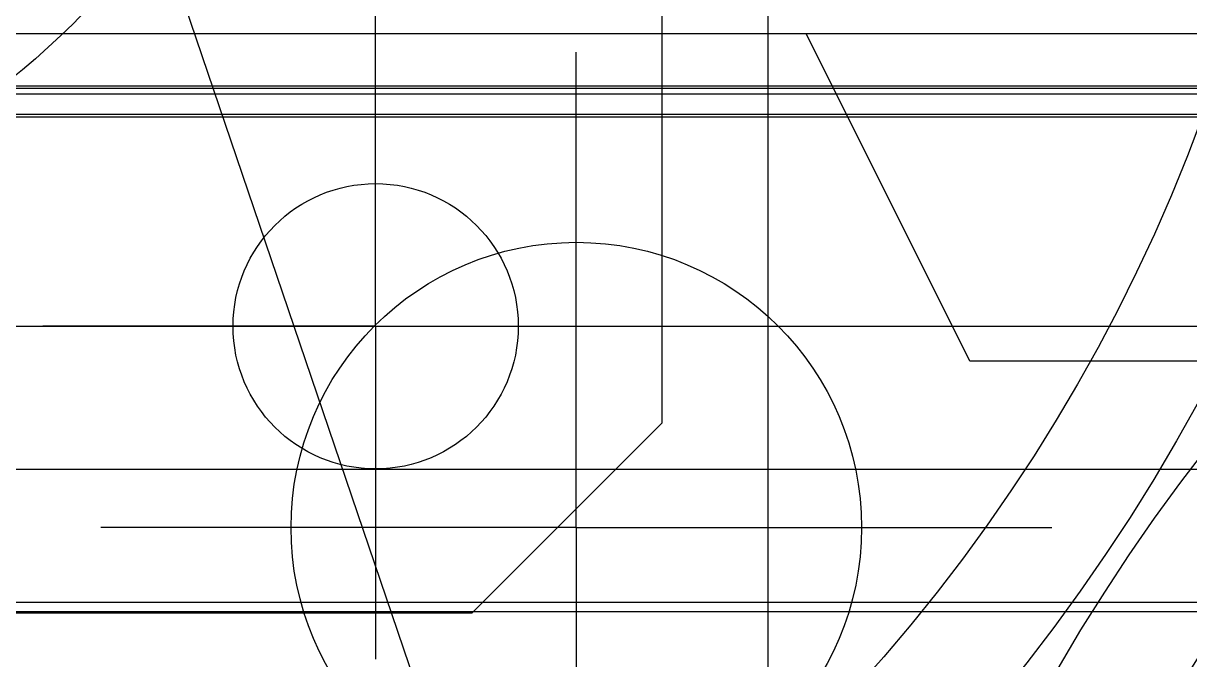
# Model space of a CAD drawing. Extents: x -381 to 213, y -63 to 250.
# Drawn here: x -113.26 to -101, y 0.62 to 7.31 of the extents above; entities that cross this region are included whole.
import ezdxf

# ---------------------------------------------------------------- set-up
doc = ezdxf.new("R2010")
doc.units = 0
doc.header["$MEASUREMENT"] = 0
for name, pattern in [('K5LT65535', [0]), ('K5LT_AXLED', [19.5, 15, -1.5, 1.5, -1.5]), ('K5LT_BASIC', [0])]:
    doc.linetypes.add(name, pattern=pattern)
doc.layers.add('Системный слой', color=7, linetype='Continuous')

# ---------------------------------------------------------------- blocks, each defined once
blk = doc.blocks.new('*U')
at = {"layer": 'Системный слой', "color": 5, "linetype": 'K5LT_BASIC'}
for p, q in [((-41.505, 21.831), (-41.505, -22.169)), ((-42.617, -3.821), (-42.617, 15.179)), ((156.17, 1.223), (-168.83, 1.223)), ((-168.83, -0.277), (156.17, -0.277)), ((-44.617, -5.821), (-42.617, -3.821)), ((-63.617, -5.821), (-44.617, -5.821)), ((-41.505, -22.169), (43.495, -22.169)), ((43.495, -22.17), (-41.505, -22.17)), ((-41.505, -27.611), (43.495, -27.611))]:
    blk.add_line(p, q, dxfattribs=at)
at = {"layer": 'Системный слой', "color": 30, "linetype": 'K5LT_AXLED'}
for p, q in [((-45.631, -2.806), (-45.631, 0.694)), ((104.62, -4.625), (104.62, 0.375)), ((104.62, -4.625), (104.62, 0.375)), ((-45.631, -2.806), (-49.131, -2.806)), ((-45.631, -2.806), (-42.131, -2.806)), ((-45.631, -2.806), (-45.631, -6.306)), ((104.62, -4.625), (99.62, -4.625)), ((104.62, -4.625), (99.62, -4.625)), ((104.62, -4.625), (109.62, -4.625)), ((104.62, -4.625), (104.62, -9.625)), ((104.62, -4.625), (109.62, -4.625)), ((104.62, -4.625), (104.62, -9.625))]:
    blk.add_line(p, q, dxfattribs=at)
blk = doc.blocks.new('*F')
at = {"layer": 'Системный слой', "color": 5, "linetype": 'K5LT65535'}
for points in [[(61.31, -34.166), (-32.345, -34.121), (-47.082, -29.094), (-58.662, -6.988), (-60.958, -2.49), (-65.073, -0.385), (-75.983, 2.103), (-86.605, 2.103), (-95.888, 2.103), (-104.022, -0.385), (-108.998, -5.361), (-114.262, -13.687), (-130.243, -13.687), (-130.243, 12.152), (-51.58, 12.152), (-42.01, -15.983), (-39.427, -18.567), (-35.886, -20.385), (-31.867, -21.534), (54.835, -21.534), (57.084, -19.285), (57.084, 15.692), (64.596, 15.692), (64.622, 7.622)], [(20.671, -21.534), (19.427, -24.979), (-6.794, -24.979), (-8.516, -21.534)]]:
    blk.add_lwpolyline(points, dxfattribs=at)
at = {"layer": 'Системный слой', "color": 5, "linetype": 'K5LT_BASIC'}
for centre, radius in [((94.013, 5.981), 62.534), ((94.013, 5.981), 62.534), ((94.013, 5.981), 37.817), ((94.013, 5.981), 37.817), ((94.013, 5.981), 31.192), ((94.013, 5.981), 31.192), ((94.013, 5.982), 29.543), ((94.013, 5.982), 29.543), ((-54.117, 5.679), 7.5), ((-54.117, 5.679), 6), ((-21.536, -16.111), 19.5), ((-21.536, -16.111), 18.3), ((-45.631, -2.806), 1.5), ((104.62, -4.625), 3), ((104.62, -4.625), 3)]:
    blk.add_circle(centre, radius, dxfattribs=at)
at = {"layer": 'Системный слой'}
blk.add_blockref('*U', (0, 0), dxfattribs=at)
blk.add_blockref('*U', (0, 0), dxfattribs=at)
blk.add_blockref('*U', (0, 0), dxfattribs=at)
blk.add_blockref('*U', (0, 0), dxfattribs=at)
blk.add_blockref('*U', (0, 0), dxfattribs=at)
blk.add_blockref('*U', (0, 0), dxfattribs=at)
blk.add_blockref('*U', (0, 0), dxfattribs=at)
blk.add_blockref('*U', (0, 0), dxfattribs=at)
blk.add_blockref('*U', (0, 0), dxfattribs=at)
blk.add_blockref('*U', (0, 0), dxfattribs=at)
blk.add_blockref('*U', (0, 0), dxfattribs=at)
blk.add_blockref('*U', (0, 0), dxfattribs=at)
blk.add_blockref('*U', (0, 0), dxfattribs=at)
blk.add_blockref('*U', (0, 0), dxfattribs=at)
blk.add_blockref('*U', (0, 0), dxfattribs=at)
blk.add_blockref('*U', (0, 0), dxfattribs=at)
blk.add_blockref('*U', (0, 0), dxfattribs=at)
blk.add_blockref('*U', (0, 0), dxfattribs=at)
blk.add_blockref('*U', (0, 0), dxfattribs=at)
blk.add_blockref('*U', (0, 0), dxfattribs=at)
blk.add_blockref('*U', (0, 0), dxfattribs=at)
blk.add_blockref('*U', (0, 0), dxfattribs=at)
blk.add_blockref('*U', (0, 0), dxfattribs=at)
blk.add_blockref('*U', (0, 0), dxfattribs=at)
blk.add_blockref('*U', (0, 0), dxfattribs=at)
blk.add_blockref('*U', (0, 0), dxfattribs=at)
blk.add_blockref('*U', (0, 0), dxfattribs=at)
blk.add_blockref('*U', (0, 0), dxfattribs=at)
blk.add_blockref('*U', (0, 0), dxfattribs=at)
blk.add_blockref('*U', (0, 0), dxfattribs=at)
blk.add_blockref('*U', (0, 0), dxfattribs=at)
blk.add_blockref('*U', (0, 0), dxfattribs=at)
blk.add_blockref('*U', (0, 0), dxfattribs=at)
blk.add_blockref('*U', (0, 0), dxfattribs=at)
blk.add_blockref('*U', (0, 0), dxfattribs=at)
blk.add_blockref('*U', (0, 0), dxfattribs=at)
blk.add_blockref('*U', (0, 0), dxfattribs=at)
blk.add_blockref('*U', (0, 0), dxfattribs=at)
blk.add_blockref('*U', (0, 0), dxfattribs=at)
blk.add_blockref('*U', (0, 0), dxfattribs=at)
blk.add_blockref('*U', (0, 0), dxfattribs=at)
blk.add_blockref('*U', (0, 0), dxfattribs=at)
blk.add_blockref('*U', (0, 0), dxfattribs=at)
blk.add_blockref('*U', (0, 0), dxfattribs=at)
blk.add_blockref('*U', (0, 0), dxfattribs=at)
blk.add_blockref('*U', (0, 0), dxfattribs=at)
blk.add_blockref('*U', (0, 0), dxfattribs=at)
blk.add_blockref('*U', (0, 0), dxfattribs=at)
blk.add_blockref('*U', (0, 0), dxfattribs=at)
blk.add_blockref('*U', (0, 0), dxfattribs=at)
blk.add_blockref('*U', (0, 0), dxfattribs=at)
blk.add_blockref('*U', (0, 0), dxfattribs=at)
blk.add_blockref('*U', (0, 0), dxfattribs=at)
blk.add_blockref('*U', (0, 0), dxfattribs=at)
blk.add_blockref('*U', (0, 0), dxfattribs=at)
blk.add_blockref('*U', (0, 0), dxfattribs=at)
blk.add_blockref('*U', (0, 0), dxfattribs=at)
blk.add_blockref('*U', (0, 0), dxfattribs=at)
blk.add_blockref('*U', (0, 0), dxfattribs=at)
blk.add_blockref('*U', (0, 0), dxfattribs=at)
blk.add_blockref('*U', (0, 0), dxfattribs=at)
blk.add_blockref('*U', (0, 0), dxfattribs=at)
blk.add_blockref('*U', (0, 0), dxfattribs=at)
blk.add_blockref('*U', (0, 0), dxfattribs=at)
blk.add_blockref('*U', (0, 0), dxfattribs=at)
blk.add_blockref('*U', (0, 0), dxfattribs=at)
blk.add_blockref('*U', (0, 0), dxfattribs=at)
blk.add_blockref('*U', (0, 0), dxfattribs=at)
blk.add_blockref('*U', (0, 0), dxfattribs=at)
blk.add_blockref('*U', (0, 0), dxfattribs=at)
blk.add_blockref('*U', (0, 0), dxfattribs=at)
blk.add_blockref('*U', (0, 0), dxfattribs=at)
blk.add_blockref('*U', (0, 0), dxfattribs=at)
blk.add_blockref('*U', (0, 0), dxfattribs=at)
blk.add_blockref('*U', (0, 0), dxfattribs=at)
blk.add_blockref('*U', (0, 0), dxfattribs=at)
blk.add_blockref('*U', (0, 0), dxfattribs=at)
blk.add_blockref('*U', (0, 0), dxfattribs=at)
blk.add_blockref('*U', (0, 0), dxfattribs=at)
blk.add_blockref('*U', (0, 0), dxfattribs=at)
blk.add_blockref('*U', (0, 0), dxfattribs=at)
blk.add_blockref('*U', (0, 0), dxfattribs=at)
blk.add_blockref('*U', (0, 0), dxfattribs=at)
blk.add_blockref('*U', (0, 0), dxfattribs=at)
blk.add_blockref('*U', (0, 0), dxfattribs=at)
blk.add_blockref('*U', (0, 0), dxfattribs=at)
blk.add_blockref('*U', (0, 0), dxfattribs=at)
blk.add_blockref('*U', (0, 0), dxfattribs=at)
blk.add_blockref('*U', (0, 0), dxfattribs=at)
blk.add_blockref('*U', (0, 0), dxfattribs=at)
blk.add_blockref('*U', (0, 0), dxfattribs=at)
blk.add_blockref('*U', (0, 0), dxfattribs=at)
blk.add_blockref('*U', (0, 0), dxfattribs=at)
blk.add_blockref('*U', (0, 0), dxfattribs=at)
blk.add_blockref('*U', (0, 0), dxfattribs=at)
blk.add_blockref('*U', (0, 0), dxfattribs=at)
blk.add_blockref('*U', (0, 0), dxfattribs=at)
blk.add_blockref('*U', (0, 0), dxfattribs=at)
blk.add_blockref('*U', (0, 0), dxfattribs=at)
blk.add_blockref('*U', (0, 0), dxfattribs=at)
blk.add_blockref('*U', (0, 0), dxfattribs=at)
blk.add_blockref('*U', (0, 0), dxfattribs=at)
blk.add_blockref('*U', (0, 0), dxfattribs=at)
blk.add_blockref('*U', (0, 0), dxfattribs=at)
blk.add_blockref('*U', (0, 0), dxfattribs=at)
blk.add_blockref('*U', (0, 0), dxfattribs=at)
blk.add_blockref('*U', (0, 0), dxfattribs=at)
blk.add_blockref('*U', (0, 0), dxfattribs=at)
blk.add_blockref('*U', (0, 0), dxfattribs=at)
blk.add_blockref('*U', (0, 0), dxfattribs=at)
blk.add_blockref('*U', (0, 0), dxfattribs=at)
blk.add_blockref('*U', (0, 0), dxfattribs=at)
blk.add_blockref('*U', (0, 0), dxfattribs=at)
blk.add_blockref('*U', (0, 0), dxfattribs=at)
blk.add_blockref('*U', (0, 0), dxfattribs=at)
blk.add_blockref('*U', (0, 0), dxfattribs=at)
blk.add_blockref('*U', (0, 0), dxfattribs=at)
blk.add_blockref('*U', (0, 0), dxfattribs=at)
blk.add_blockref('*U', (0, 0), dxfattribs=at)
blk.add_blockref('*U', (0, 0), dxfattribs=at)
blk.add_blockref('*U', (0, 0), dxfattribs=at)
blk.add_blockref('*U', (0, 0), dxfattribs=at)
blk.add_blockref('*U', (0, 0), dxfattribs=at)
blk.add_blockref('*U', (0, 0), dxfattribs=at)
blk.add_blockref('*U', (0, 0), dxfattribs=at)
blk.add_blockref('*U', (0, 0), dxfattribs=at)
blk.add_blockref('*U', (0, 0), dxfattribs=at)
blk.add_blockref('*U', (0, 0), dxfattribs=at)
blk.add_blockref('*U', (0, 0), dxfattribs=at)
blk.add_blockref('*U', (0, 0), dxfattribs=at)
blk.add_blockref('*U', (0, 0), dxfattribs=at)
blk.add_blockref('*U', (0, 0), dxfattribs=at)
blk.add_blockref('*U', (0, 0), dxfattribs=at)
blk.add_blockref('*U', (0, 0), dxfattribs=at)
blk.add_blockref('*U', (0, 0), dxfattribs=at)
blk.add_blockref('*U', (0, 0), dxfattribs=at)
blk.add_blockref('*U', (0, 0), dxfattribs=at)
blk.add_blockref('*U', (0, 0), dxfattribs=at)
blk.add_blockref('*U', (0, 0), dxfattribs=at)
blk.add_blockref('*U', (0, 0), dxfattribs=at)
blk.add_blockref('*U', (0, 0), dxfattribs=at)
blk.add_blockref('*U', (0, 0), dxfattribs=at)
blk.add_blockref('*U', (0, 0), dxfattribs=at)
blk.add_blockref('*U', (0, 0), dxfattribs=at)
blk.add_blockref('*U', (0, 0), dxfattribs=at)
blk.add_blockref('*U', (0, 0), dxfattribs=at)
blk.add_blockref('*U', (0, 0), dxfattribs=at)
blk.add_blockref('*U', (0, 0), dxfattribs=at)
blk.add_blockref('*U', (0, 0), dxfattribs=at)
blk.add_blockref('*U', (0, 0), dxfattribs=at)
blk.add_blockref('*U', (0, 0), dxfattribs=at)
blk.add_blockref('*U', (0, 0), dxfattribs=at)
blk.add_blockref('*U', (0, 0), dxfattribs=at)
blk.add_blockref('*U', (0, 0), dxfattribs=at)
blk.add_blockref('*U', (0, 0), dxfattribs=at)
blk.add_blockref('*U', (0, 0), dxfattribs=at)
blk.add_blockref('*U', (0, 0), dxfattribs=at)
blk.add_blockref('*U', (0, 0), dxfattribs=at)
blk.add_blockref('*U', (0, 0), dxfattribs=at)
blk.add_blockref('*U', (0, 0), dxfattribs=at)
blk.add_blockref('*U', (0, 0), dxfattribs=at)
blk.add_blockref('*U', (0, 0), dxfattribs=at)
blk.add_blockref('*U', (0, 0), dxfattribs=at)
blk.add_blockref('*U', (0, 0), dxfattribs=at)
blk.add_blockref('*U', (0, 0), dxfattribs=at)
blk.add_blockref('*U', (0, 0), dxfattribs=at)
blk.add_blockref('*U', (0, 0), dxfattribs=at)
blk.add_blockref('*U', (0, 0), dxfattribs=at)
blk.add_blockref('*U', (0, 0), dxfattribs=at)
blk.add_blockref('*U', (0, 0), dxfattribs=at)
blk.add_blockref('*U', (0, 0), dxfattribs=at)
blk.add_blockref('*U', (0, 0), dxfattribs=at)
blk.add_blockref('*U', (0, 0), dxfattribs=at)
blk.add_blockref('*U', (0, 0), dxfattribs=at)
blk.add_blockref('*U', (0, 0), dxfattribs=at)
blk.add_blockref('*U', (0, 0), dxfattribs=at)
blk.add_blockref('*U', (0, 0), dxfattribs=at)
blk.add_blockref('*U', (0, 0), dxfattribs=at)
blk.add_blockref('*U', (0, 0), dxfattribs=at)
blk.add_blockref('*U', (0, 0), dxfattribs=at)
blk.add_blockref('*U', (0, 0), dxfattribs=at)
blk.add_blockref('*U', (0, 0), dxfattribs=at)
blk.add_blockref('*U', (0, 0), dxfattribs=at)
blk.add_blockref('*U', (0, 0), dxfattribs=at)
blk.add_blockref('*U', (0, 0), dxfattribs=at)
blk.add_blockref('*U', (0, 0), dxfattribs=at)
blk.add_blockref('*U', (0, 0), dxfattribs=at)
blk.add_blockref('*U', (0, 0), dxfattribs=at)
blk.add_blockref('*U', (0, 0), dxfattribs=at)
blk.add_blockref('*U', (0, 0), dxfattribs=at)
blk.add_blockref('*U', (0, 0), dxfattribs=at)
blk.add_blockref('*U', (0, 0), dxfattribs=at)
blk.add_blockref('*U', (0, 0), dxfattribs=at)
blk.add_blockref('*U', (0, 0), dxfattribs=at)
blk.add_blockref('*U', (0, 0), dxfattribs=at)
blk.add_blockref('*U', (0, 0), dxfattribs=at)
blk.add_blockref('*U', (0, 0), dxfattribs=at)
blk.add_blockref('*U', (0, 0), dxfattribs=at)
blk.add_blockref('*U', (0, 0), dxfattribs=at)
blk.add_blockref('*U', (0, 0), dxfattribs=at)
blk.add_blockref('*U', (0, 0), dxfattribs=at)
blk.add_blockref('*U', (0, 0), dxfattribs=at)
blk.add_blockref('*U', (0, 0), dxfattribs=at)
blk.add_blockref('*U', (0, 0), dxfattribs=at)
blk.add_blockref('*U', (0, 0), dxfattribs=at)
blk.add_blockref('*U', (0, 0), dxfattribs=at)
blk.add_blockref('*U', (0, 0), dxfattribs=at)

msp = doc.modelspace()

# ---------------------------------------------------------------- block references
at = {"layer": 'Системный слой'}
for name, p in [('*F', (-96.515, 28.741)), ('*F', (-63.927, 6.935)), ('*F', (50.828, 6.909)), ('*F', (-212.068, 6.637)), ('*F', (10.927, 6.609)), ('*F', (42.075, 2.903)), ('*U', (0, 0)), ('*U', (0, 0)), ('*U', (0, 0)), ('*U', (0, 0)), ('*U', (0, 0)), ('*U', (0, 0)), ('*U', (0, 0)), ('*U', (0, 0)), ('*U', (0, 0)), ('*U', (0, 0)), ('*U', (0, 0)), ('*U', (0, 0)), ('*U', (0, 0)), ('*U', (0, 0))]:
    msp.add_blockref(name, p, dxfattribs=at)

doc.saveas('drawing.dxf')
